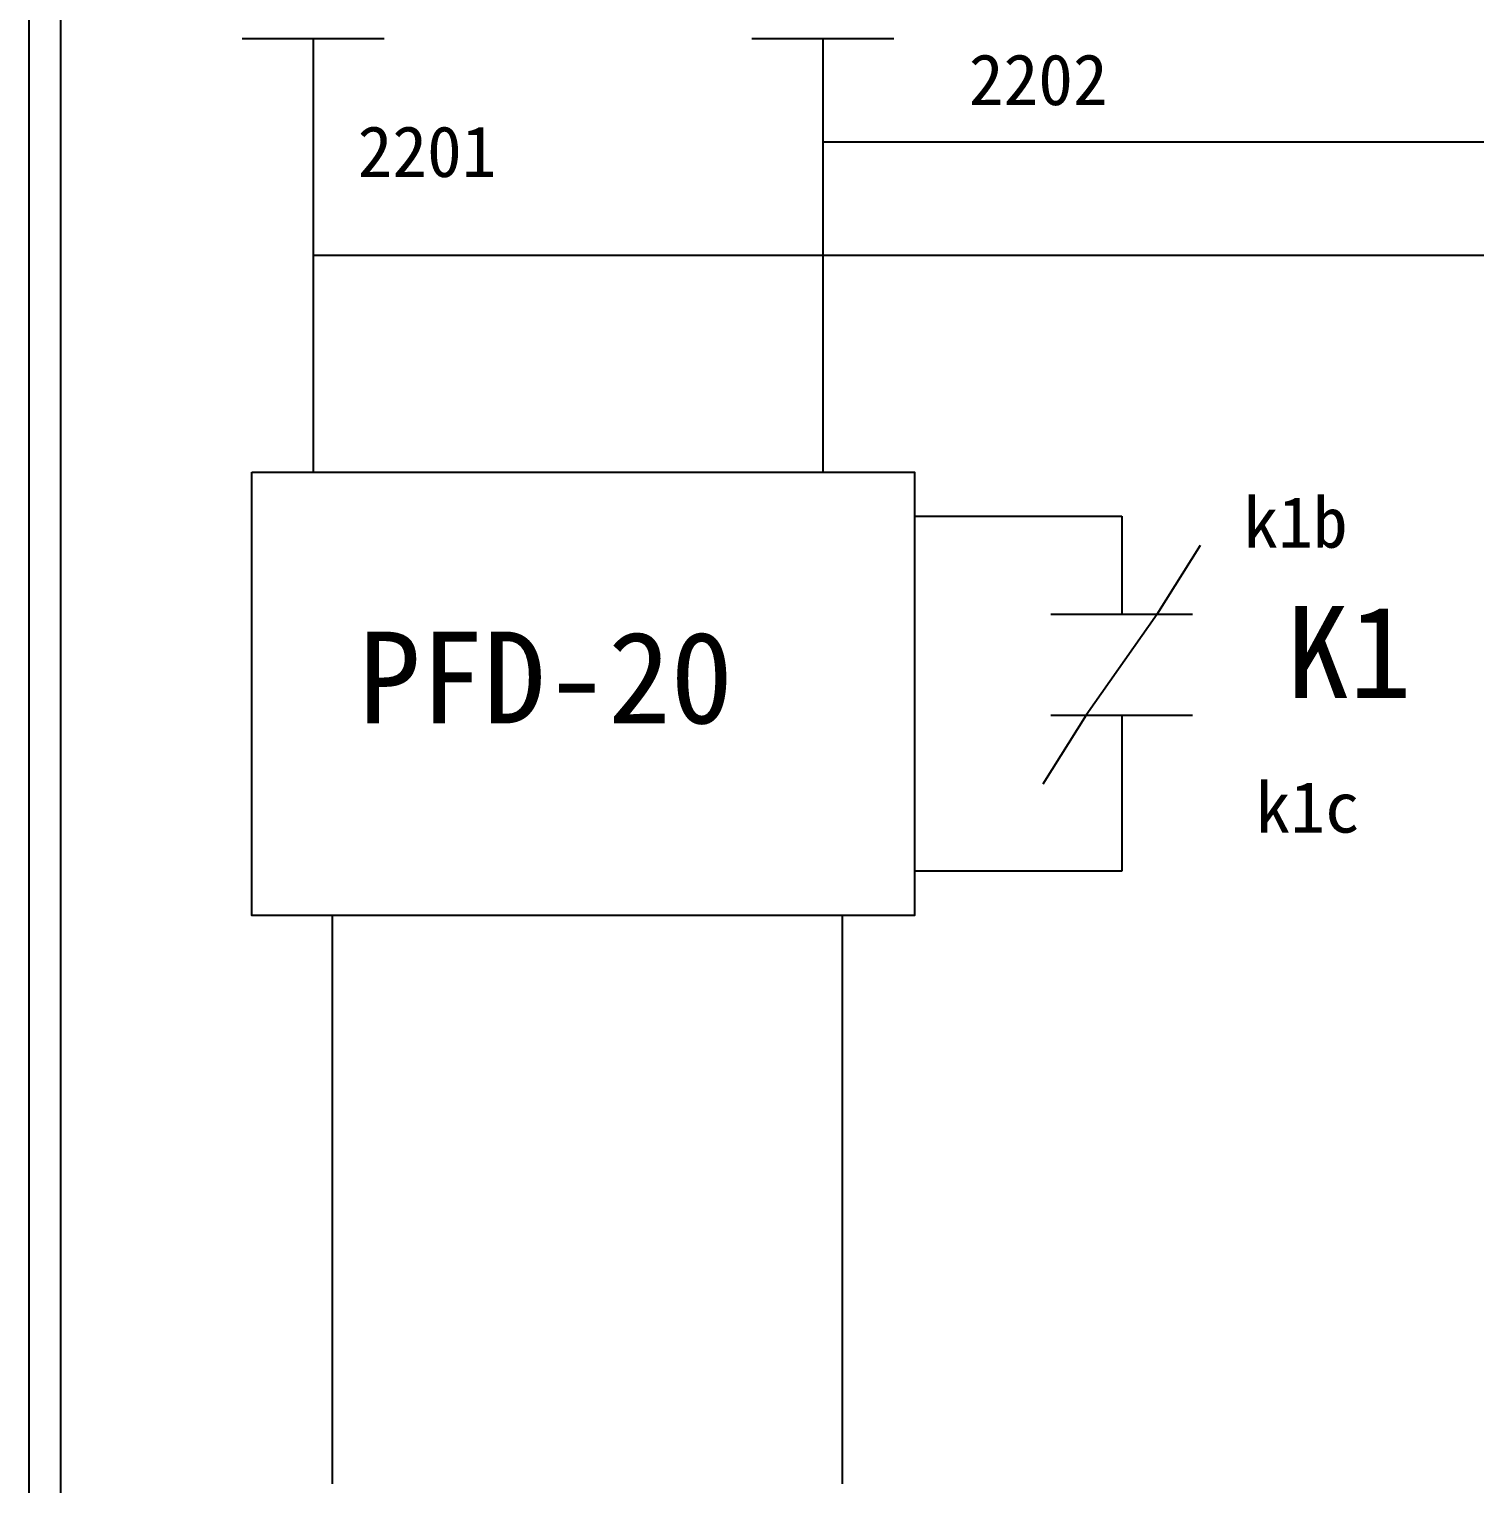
# Model space of a CAD drawing. Extents: x 10 to 297, y 3 to 207.
# Drawn here: x 10 to 66.7, y 53.8 to 110.8 of the extents above; entities that cross this region are included whole.
import ezdxf

# ---------------------------------------------------------------- set-up
doc = ezdxf.new("R2010")
doc.units = 0
doc.layers.get('0').update_dxf_attribs({"linetype": 'CONTINUOUS'})
doc.layers.add('圖框層', color=7, linetype='CONTINUOUS')
doc.layers.add('標尺寸層', color=3, linetype='CONTINUOUS')
doc.styles.add('STSL', font='kaiu.ttf')

msp = doc.modelspace()

# ---------------------------------------------------------------- linework, layer by layer
for p, q in [((21.882, 76.043), (21.891, 53.752)), ((41.882, 76.043), (41.891, 53.752))]:
    msp.add_line(p, q)
at = {"layer": '圖框層', "color": 7}
for p, q in [((10, 3), (10, 206.969)), ((11.25, 4.25), (11.25, 205.719))]:
    msp.add_line(p, q, dxfattribs=at)
at = {"layer": '標尺寸層', "color": 7}
for p, q in [((18.351, 110.424), (23.919, 110.424)), ((21.135, 110.424), (21.135, 93.42)), ((38.351, 110.424), (43.919, 110.424)), ((41.135, 110.424), (41.135, 93.42)), ((44.779, 91.694), (52.85, 91.694)), ((52.85, 91.694), (52.85, 87.862)), ((54.241, 87.862), (55.942, 90.557)), ((50.066, 87.862), (55.633, 87.862)), ((54.241, 87.862), (51.458, 83.889)), ((52.85, 87.862), (55.633, 87.862)), ((51.458, 83.889), (49.757, 81.194)), ((50.066, 83.889), (55.633, 83.889)), ((50.066, 83.889), (52.85, 83.889)), ((52.85, 83.889), (52.85, 77.775)), ((52.85, 77.775), (44.723, 77.775))]:
    msp.add_line(p, q, dxfattribs=at)
at = {"layer": '標尺寸層', "color": 0}
for p, q in [((90.249, 106.362), (41.135, 106.362)), ((70.249, 101.922), (21.135, 101.922))]:
    msp.add_line(p, q, dxfattribs=at)
at = {"layer": '標尺寸層', "color": 7}
msp.add_lwpolyline([(18.731, 93.42), (44.723, 93.42), (44.723, 76.043), (18.731, 76.043)], close=True, dxfattribs=at)

# ---------------------------------------------------------------- texts
at = {"layer": '圖框層', "color": 4, "style": 'STSL'}
for s, height, p in [('2202', 2, (46.857, 107.818)), ('2201', 2, (22.887, 104.998)), ('k1b', 2, (57.628, 90.467)), ('K1', 3.6, (59.318, 84.574)), ('PFD-20', 3.6, (22.911, 83.574)), ('k1c', 2, (58.104, 79.293))]:
    msp.add_text(s, height=height, dxfattribs=at).set_placement(p)

doc.saveas('drawing.dxf')
